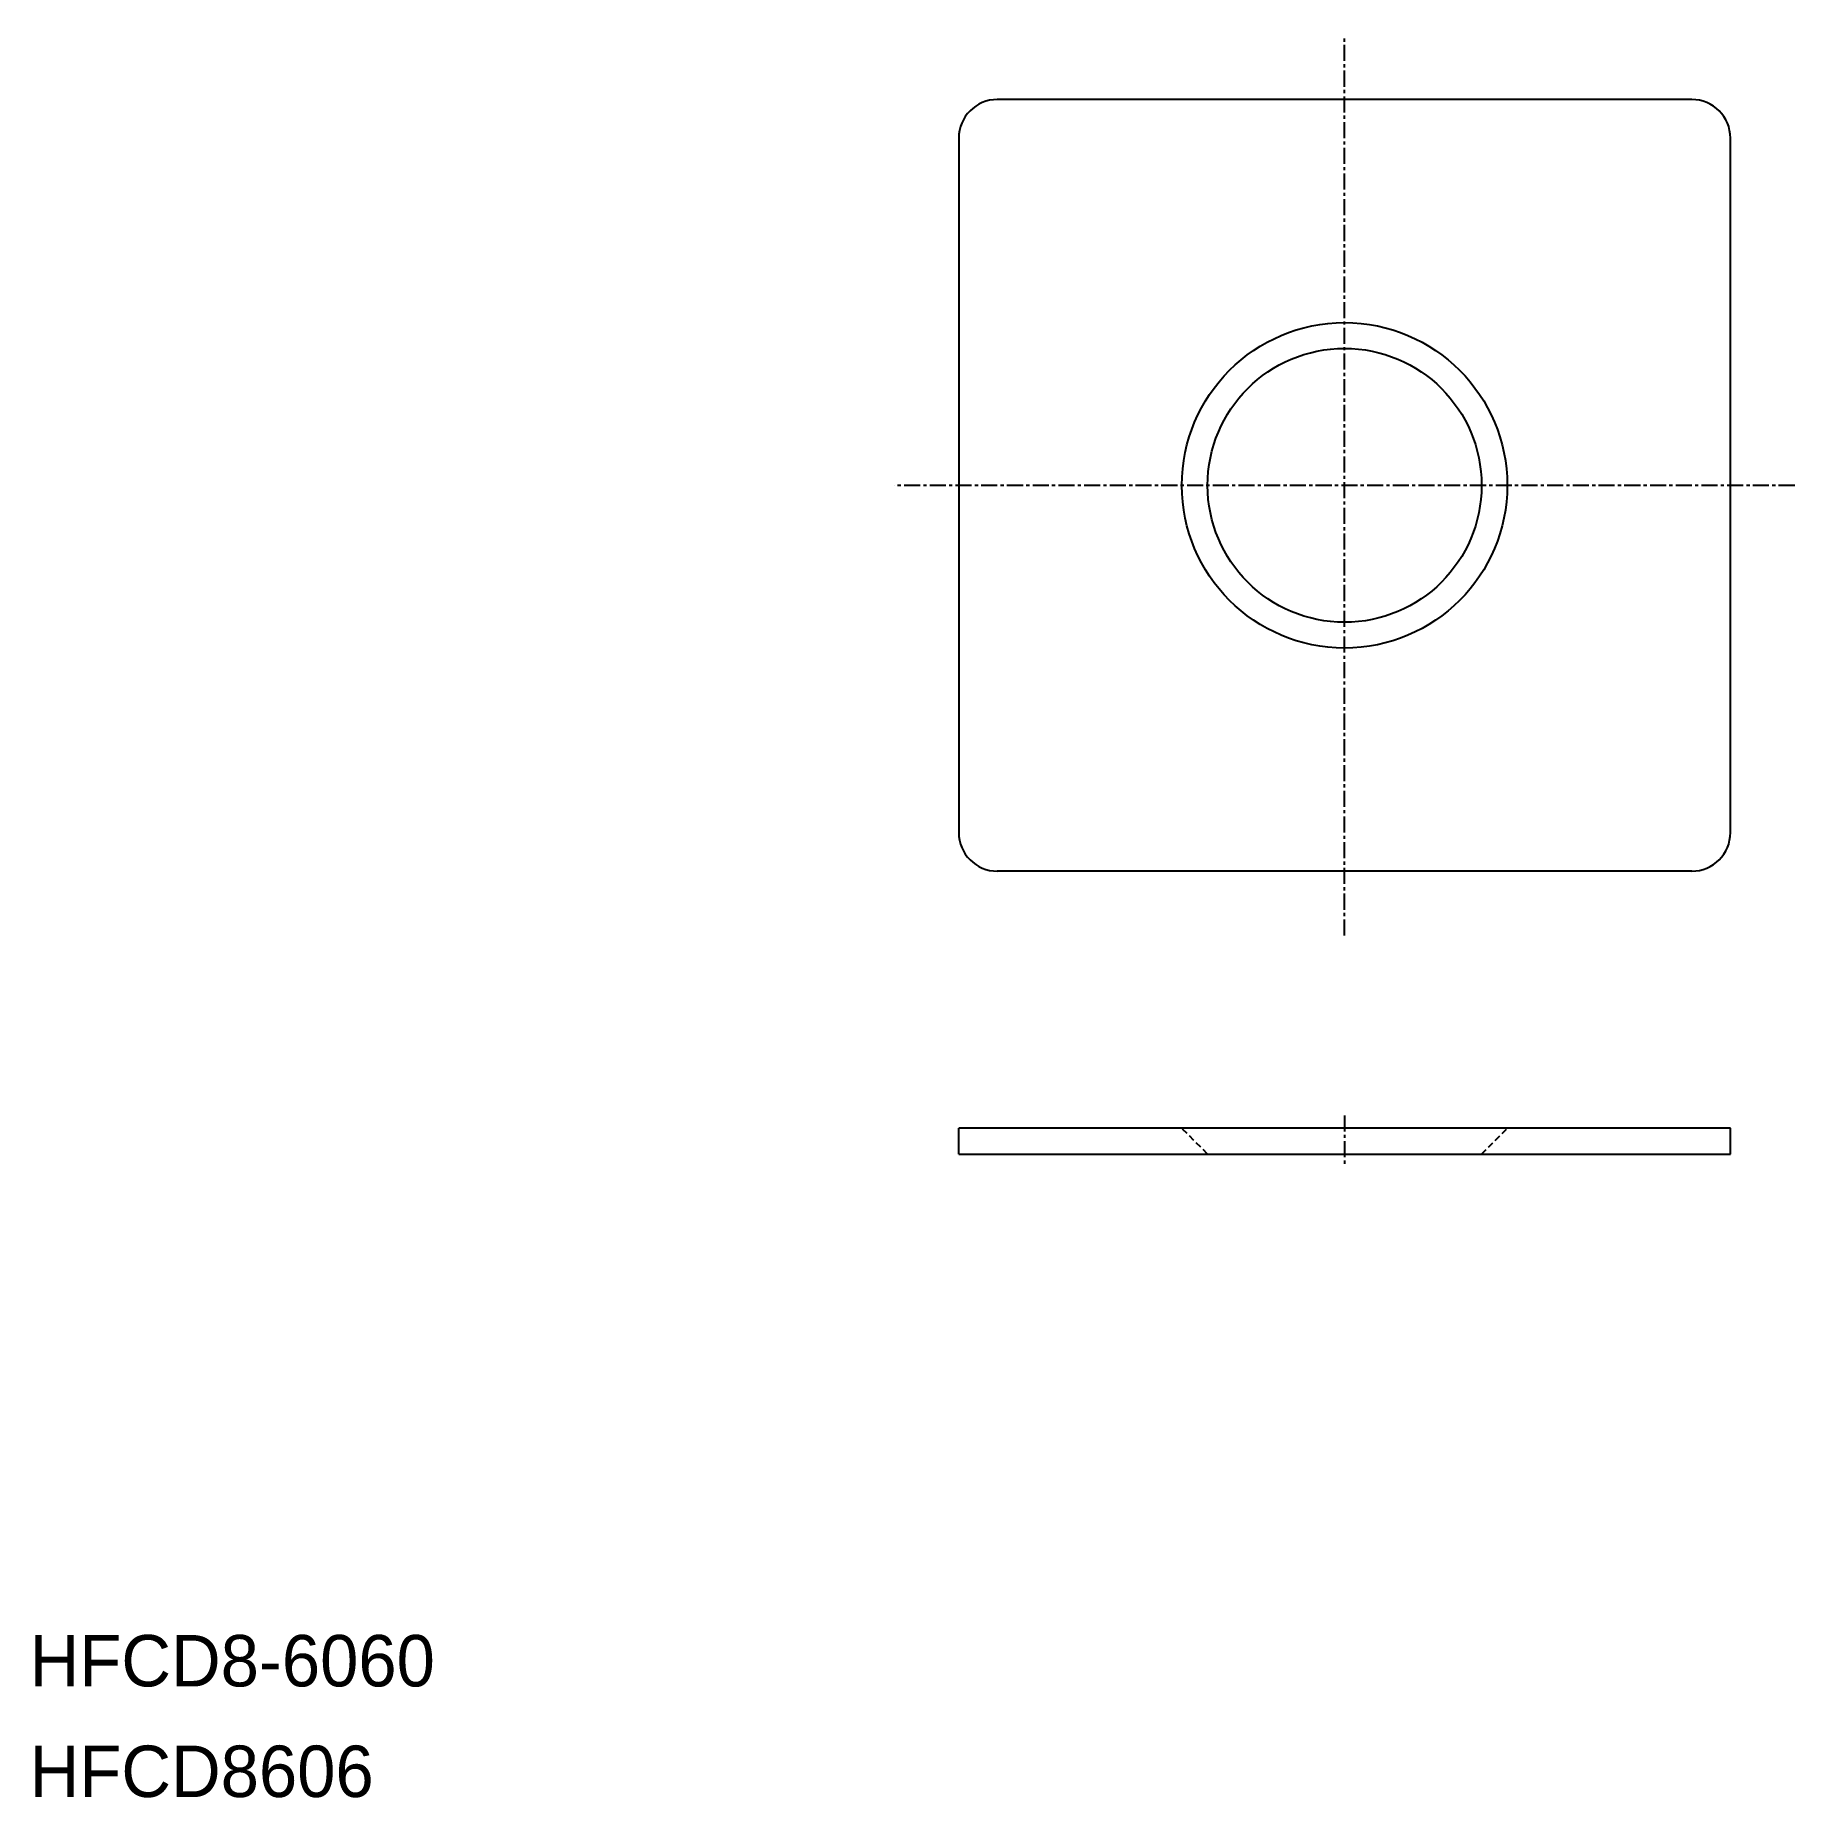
# Model space of a CAD drawing. Extents: x 0 to 137, y 0 to 137.
import ezdxf

# ---------------------------------------------------------------- set-up
doc = ezdxf.new("R2010")
doc.units = 0
doc.linetypes.add('CENTER', pattern=[2, 1.25, -0.25, 0.25, -0.25])
doc.linetypes.add('DASHED', pattern=[0.75, 0.5, -0.25])
doc.layers.get('0').update_dxf_attribs({"linetype": 'CONTINUOUS'})
doc.layers.add('CENTER', color=1, linetype='CENTER')

msp = doc.modelspace()

# ---------------------------------------------------------------- linework, layer by layer
at = {"color": 7, "linetype": 'CONTINUOUS'}
for p, q in [((129.24, 132), (75.24, 132)), ((72.24, 129), (72.24, 75)), ((132.24, 75), (132.24, 129)), ((129.24, 72), (75.24, 72)), ((72.24, 50), (72.24, 52)), ((132.24, 52), (72.24, 52)), ((132.24, 50), (132.24, 52)), ((72.24, 50), (132.24, 50)), ((112.89, 50), (114.24, 50))]:
    msp.add_line(p, q, dxfattribs=at)
at = {"color": 3, "linetype": 'DASHED'}
for p, q in [((91.59, 50), (89.59, 52)), ((112.89, 50), (114.89, 52))]:
    msp.add_line(p, q, dxfattribs=at)
at = {"color": 7, "linetype": 'CONTINUOUS'}
for radius in [12.65, 10.65]:
    msp.add_circle((102.24, 102), radius, dxfattribs=at)
for centre, start, end in [((75.24, 129), 90, 180), ((129.24, 129), 0, 90), ((75.24, 75), 180, 270), ((129.24, 75), 270, 0)]:
    msp.add_arc(centre, 3, start, end, dxfattribs=at)
at = {"layer": 'CENTER', "color": 1, "linetype": 'CENTER'}
for p, q in [((102.24, 67), (102.24, 137)), ((137.24, 102), (67.24, 102)), ((102.24, 53), (102.24, 49))]:
    msp.add_line(p, q, dxfattribs=at)

# ---------------------------------------------------------------- texts
at = {"color": 7, "linetype": 'CONTINUOUS'}
for s, p in [('HFCD8-6060', (0, 8.6)), ('HFCD8606', (0, 0))]:
    msp.add_text(s, height=4, dxfattribs=at).set_placement(p)

doc.saveas('drawing.dxf')
